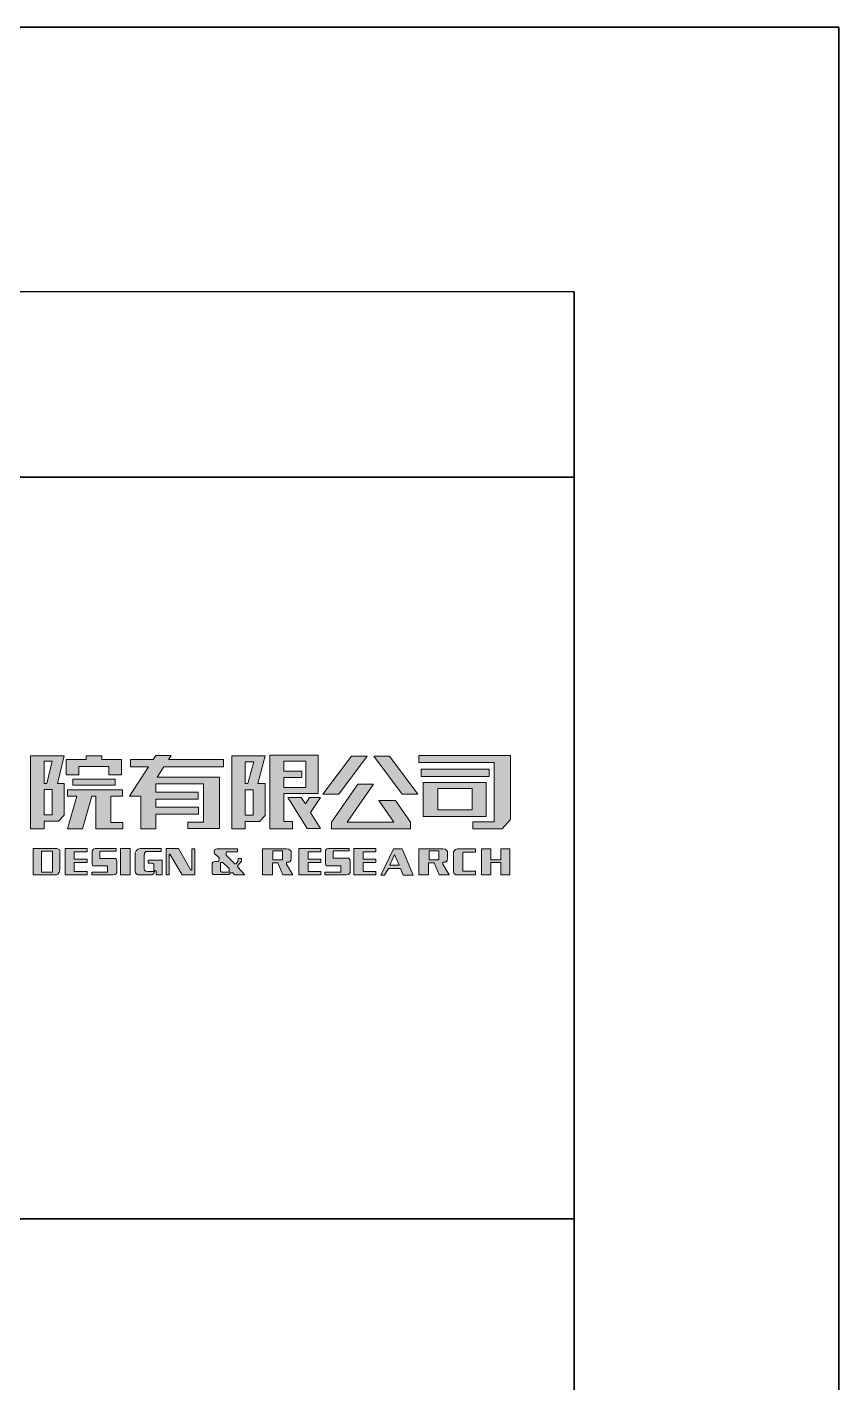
# Model space of a CAD drawing. Header units: millimetres. Extents: x 0 to 16820, y -11520 to 11880.
# Drawn here: x 16207 to 16820, y 10856 to 11880 of the extents above; entities that cross this region are included whole.
import ezdxf
from ezdxf.enums import TextEntityAlignment as Align

# ---------------------------------------------------------------- set-up
doc = ezdxf.new("R2010")
doc.units = ezdxf.units.MM
doc.header["$LTSCALE"] = 1000
doc.layers.add('图框层', color=7, linetype='Continuous')
doc.styles.add('宋体', font='', dxfattribs={"width": 0.8})
doc.styles.get('宋体').set_extended_font_data('SimSun')

# ---------------------------------------------------------------- blocks, each defined once
blk = doc.blocks.new('JYHT-FRAME_NORMAL-7c40bc6b8ebf42d483e23fe8ae0242e0')
at = {"layer": '图框层'}
h = blk.add_hatch(color=256, dxfattribs=at)
h.dxf.hatch_style = 2
h.paths.add_polyline_path([(811.661, 566.488), (811.329, 566.488), (810.971, 566.488), (810.462, 566.488), (810.462, 566.277), (810.462, 563.731), (810.971, 563.731), (810.971, 564.01), (811.281, 564.01), (811.519, 564.01), (811.73, 564.248), (811.73, 565.439), (811.476, 565.439), (811.733, 566.488)])
h.paths.add_polyline_path([(810.971, 566.277), (811.278, 566.277), (811.071, 565.435), (810.971, 565.435)])
h.paths.add_polyline_path([(811.281, 564.252), (810.971, 564.252), (810.971, 565.213), (811.281, 565.213)])
h = blk.add_hatch(color=256, dxfattribs=at)
h.dxf.hatch_style = 2
h.paths.add_polyline_path([(812.289, 566.082), (813.422, 566.082), (813.422, 565.768), (813.901, 565.768), (813.901, 566.346), (813.897, 566.346), (813.422, 566.346), (813.154, 566.346), (813.154, 566.484), (812.564, 566.484), (812.564, 566.346), (812.289, 566.346), (811.917, 566.346), (811.81, 566.346), (811.81, 565.768), (812.289, 565.768)])
h = blk.add_hatch(color=256, dxfattribs=at)
h.dxf.hatch_style = 2
h.paths.add_polyline_path([(817.75, 566.071), (817.75, 566.339), (815.676, 566.339), (815.778, 566.496), (815.192, 566.496), (815.09, 566.339), (814.238, 566.339), (814.238, 566.071), (814.917, 566.071), (814.2, 564.96), (814.629, 564.96), (814.629, 563.727), (815.195, 563.727), (815.195, 564.282), (816.808, 564.282), (816.808, 564.543), (815.195, 564.543), (815.195, 564.841), (816.8, 564.841), (816.8, 565.113), (815.195, 565.113), (815.195, 565.42), (816.991, 565.42), (816.991, 563.976), (816.402, 563.976), (816.402, 563.735), (816.991, 563.735), (817.497, 563.735), (817.597, 563.735), (817.597, 565.42), (817.597, 565.672), (816.991, 565.672), (815.246, 565.672), (815.503, 566.071)])
h = blk.add_hatch(color=256, dxfattribs=at)
h.dxf.hatch_style = 2
h.paths.add_polyline_path([(819.251, 566.488), (818.952, 566.488), (818.569, 566.488), (818.079, 566.488), (818.064, 566.488), (818.064, 563.727), (818.569, 563.727), (818.569, 564.007), (819.117, 564.007), (819.32, 564.225), (819.32, 565.435), (819.051, 565.435), (819.328, 566.488)])
h.paths.add_polyline_path([(818.872, 564.248), (818.569, 564.248), (818.569, 565.201), (818.872, 565.201)])
h.paths.add_polyline_path([(818.569, 565.435), (818.569, 566.258), (818.892, 566.258), (818.676, 565.435)])
h = blk.add_hatch(color=256, dxfattribs=at)
h.dxf.hatch_style = 2
h.paths.add_polyline_path([(820.028, 565.063), (820.856, 565.063), (821.307, 565.063), (821.323, 565.063), (821.323, 566.277), (821.323, 566.454), (821.323, 566.503), (820.028, 566.503), (819.523, 566.503), (819.504, 566.503), (819.504, 563.727), (820.028, 563.727), (820.354, 563.727), (820.354, 564.003), (820.028, 564.003)])
h.paths.add_polyline_path([(820.856, 566.277), (820.856, 565.286), (820.028, 565.286), (820.028, 565.665), (820.706, 565.665), (820.706, 565.91), (820.028, 565.91), (820.028, 566.277)])
h = blk.add_hatch(color=256, dxfattribs=at)
h.dxf.hatch_style = 2
h.paths.add_polyline_path([(823.176, 566.465), (822.583, 566.465), (821.51, 565.041), (822.104, 565.041)])
h = blk.add_hatch(color=256, dxfattribs=at)
h.dxf.hatch_style = 2
h.paths.add_polyline_path([(825.091, 565.041), (824.019, 566.465), (823.425, 566.465), (824.497, 565.041)])
h = blk.add_hatch(color=256, dxfattribs=at)
h.dxf.hatch_style = 2
h.paths.add_polyline_path([(828.584, 566.492), (827.971, 566.492), (825.133, 566.492), (825.133, 566.235), (827.971, 566.235), (827.971, 563.995), (827.17, 563.995), (827.17, 563.723), (827.971, 563.723), (828.285, 563.723), (828.591, 564.079), (828.591, 566.492)])
h = blk.add_hatch(color=256, dxfattribs=at)
h.dxf.hatch_style = 2
h.paths.add_polyline_path([(827.787, 565.975), (825.214, 565.975), (825.214, 565.707), (827.787, 565.707)])
h = blk.add_hatch(color=256, dxfattribs=at)
h.dxf.hatch_style = 2
h.paths.add_polyline_path([(813.499, 563.972), (813.499, 564.964), (813.935, 564.964), (813.935, 565.194), (811.852, 565.194), (811.852, 564.964), (812.216, 564.964), (811.864, 563.731), (812.422, 563.731), (812.775, 564.964), (812.928, 564.964), (812.928, 563.731), (812.947, 563.731), (813.499, 563.731), (813.951, 563.731), (813.951, 563.972)])
h = blk.add_hatch(color=256, dxfattribs=at)
h.dxf.hatch_style = 2
h.paths.add_polyline_path([(812.055, 565.374), (813.664, 565.374), (813.664, 565.607), (812.055, 565.607)])
h = blk.add_hatch(color=256, dxfattribs=at)
h.dxf.hatch_style = 2
h.paths.add_polyline_path([(823.616, 564.792), (824.182, 563.976), (822.419, 563.976), (823.418, 565.416), (822.824, 565.416), (821.832, 563.976), (821.832, 563.727), (824.815, 563.727), (824.815, 563.976), (824.246, 564.792)])
h = blk.add_hatch(color=256, dxfattribs=at)
h.dxf.hatch_style = 2
h.paths.add_polyline_path([(827.676, 565.481), (825.298, 565.481), (825.298, 564.19), (827.676, 564.19)])
h.paths.add_polyline_path([(827.14, 564.443), (825.853, 564.443), (825.853, 565.255), (827.14, 565.255)])
h = blk.add_hatch(color=256, dxfattribs=at)
h.dxf.hatch_style = 2
h.paths.add_polyline_path([(821.044, 564.341), (821.417, 564.91), (821.005, 564.91), (820.844, 564.666), (820.691, 564.914), (820.182, 564.914), (820.909, 563.735), (821.418, 563.735)])
h = blk.add_hatch(color=256, dxfattribs=at)
h.dxf.hatch_style = 2
edge = h.paths.add_edge_path()
edge.add_spline(control_points=[(811.288, 562.98), (811.288, 562.98), (810.557, 562.98), (810.557, 562.98), (810.557, 562.98), (810.557, 561.989), (810.557, 561.989), (810.557, 561.989), (811.414, 561.989), (811.414, 561.989), (811.414, 561.989), (811.569, 561.998), (811.569, 562.176), (811.569, 562.176), (811.569, 562.868), (811.569, 562.868), (811.569, 562.868), (811.611, 563.017), (811.288, 562.98)], knot_values=[0, 0, 0, 0, 1, 1, 1, 2, 2, 2, 3, 3, 3, 4, 4, 4, 5, 5, 5, 6, 6, 6, 6], degree=3, periodic=0)
h.paths.add_polyline_path([(811.288, 562.096), (810.88, 562.096), (810.88, 562.88), (811.288, 562.88)])
h = blk.add_hatch(color=256, dxfattribs=at)
h.dxf.hatch_style = 2
h.paths.add_polyline_path([(812.604, 562.858), (812.604, 562.986), (812.116, 562.986), (811.956, 562.986), (811.765, 562.986), (811.765, 561.991), (811.956, 561.991), (812.116, 561.991), (812.604, 561.991), (812.604, 562.117), (812.116, 562.117), (812.116, 562.452), (812.604, 562.452), (812.604, 562.578), (812.116, 562.578), (812.116, 562.858)])
h = blk.add_hatch(color=256, dxfattribs=at)
h.dxf.hatch_style = 2
edge = h.paths.add_edge_path()
edge.add_spline(control_points=[(812.899, 562.98), (812.899, 562.98), (813.692, 562.98), (813.692, 562.98), (813.692, 562.98), (813.692, 562.885), (813.692, 562.885), (813.692, 562.885), (813.114, 562.885), (813.114, 562.885), (813.114, 562.885), (813.084, 562.856), (813.084, 562.856), (813.084, 562.856), (813.084, 562.607), (813.084, 562.607), (813.084, 562.607), (813.692, 562.607), (813.692, 562.607), (813.692, 562.607), (813.662, 562.607), (813.662, 562.607), (813.662, 562.607), (813.723, 562.609), (813.723, 562.483), (813.723, 562.483), (813.723, 562.092), (813.723, 562.092), (813.723, 562.092), (813.715, 561.985), (813.586, 561.985), (813.586, 561.985), (812.773, 561.985), (812.773, 561.985), (812.773, 561.985), (812.773, 562.085), (812.773, 562.085), (812.773, 562.085), (813.372, 562.085), (813.372, 562.085), (813.372, 562.085), (813.372, 562.328), (813.372, 562.328), (813.372, 562.328), (812.824, 562.328), (812.824, 562.328), (812.824, 562.328), (812.789, 562.336), (812.789, 562.417), (812.789, 562.417), (812.789, 562.874), (812.789, 562.874), (812.789, 562.874), (812.792, 562.98), (812.899, 562.98)], knot_values=[0, 0, 0, 0, 1, 1, 1, 2, 2, 2, 3, 3, 3, 4, 4, 4, 5, 5, 5, 6, 6, 6, 7, 7, 7, 8, 8, 8, 9, 9, 9, 10, 10, 10, 11, 11, 11, 12, 12, 12, 13, 13, 13, 14, 14, 14, 15, 15, 15, 16, 16, 16, 17, 17, 17, 18, 18, 18, 18], degree=3, periodic=0)
h = blk.add_hatch(color=256, dxfattribs=at)
h.dxf.hatch_style = 2
h.paths.add_polyline_path([(814.222, 561.985), (813.861, 561.985), (813.861, 562.98), (814.222, 562.98)])
h = blk.add_hatch(color=256, dxfattribs=at)
h.dxf.hatch_style = 2
edge = h.paths.add_edge_path()
edge.add_spline(control_points=[(814.414, 562.824), (814.414, 562.824), (814.457, 562.98), (814.621, 562.98), (814.621, 562.98), (815.399, 562.98), (815.399, 562.98), (815.399, 562.98), (815.399, 562.866), (815.399, 562.866), (815.399, 562.866), (814.823, 562.866), (814.823, 562.866), (814.823, 562.866), (814.755, 562.882), (814.755, 562.702), (814.755, 562.702), (814.755, 562.21), (814.755, 562.21), (814.755, 562.21), (814.728, 562.115), (814.906, 562.115), (814.906, 562.115), (815.09, 562.115), (815.09, 562.115), (815.09, 562.115), (815.12, 562.104), (815.12, 562.226), (815.12, 562.226), (815.12, 562.363), (815.12, 562.363), (815.12, 562.363), (815.163, 562.428), (815.017, 562.428), (815.017, 562.428), (814.906, 562.428), (814.906, 562.428), (814.906, 562.428), (814.906, 562.547), (814.906, 562.547), (814.906, 562.547), (815.433, 562.547), (815.433, 562.547), (815.433, 562.547), (815.433, 561.991), (815.433, 561.991), (815.433, 561.991), (815.208, 561.991), (815.208, 561.991), (815.208, 561.991), (815.208, 562.145), (815.208, 562.145), (815.208, 562.145), (815.146, 562.145), (815.146, 562.145), (815.146, 562.145), (815.124, 561.985), (815.059, 561.985), (815.059, 561.985), (814.533, 561.985), (814.533, 561.985), (814.533, 561.985), (814.414, 562.016), (814.414, 562.131), (814.414, 562.131), (814.414, 562.824), (814.414, 562.824)], knot_values=[0, 0, 0, 0, 1, 1, 1, 2, 2, 2, 3, 3, 3, 4, 4, 4, 5, 5, 5, 6, 6, 6, 7, 7, 7, 8, 8, 8, 9, 9, 9, 10, 10, 10, 11, 11, 11, 12, 12, 12, 13, 13, 13, 14, 14, 14, 15, 15, 15, 16, 16, 16, 17, 17, 17, 18, 18, 18, 19, 19, 19, 20, 20, 20, 21, 21, 21, 22, 22, 22, 22], degree=3, periodic=0)
h = blk.add_hatch(color=256, dxfattribs=at)
h.dxf.hatch_style = 2
h.paths.add_polyline_path([(816.553, 562.968), (816.553, 562.17), (816.52, 562.17), (816.053, 562.98), (815.583, 562.98), (815.589, 562.968), (815.583, 562.968), (815.583, 561.985), (815.697, 561.985), (815.697, 562.769), (815.722, 562.769), (816.186, 561.985), (816.553, 561.985), (816.579, 561.985), (816.668, 561.985), (816.668, 562.968)])
h = blk.add_hatch(color=256, dxfattribs=at)
h.dxf.hatch_style = 2
edge = h.paths.add_edge_path()
edge.add_spline(control_points=[(818.287, 562.276), (818.287, 562.276), (818.287, 562.34), (818.287, 562.34), (818.287, 562.34), (818.43, 562.503), (818.43, 562.503), (818.43, 562.503), (818.43, 562.605), (818.43, 562.605), (818.43, 562.605), (818.305, 562.605), (818.305, 562.605), (818.305, 562.605), (818.305, 562.517), (818.305, 562.517), (818.305, 562.517), (818.231, 562.411), (818.231, 562.411), (818.231, 562.411), (818.181, 562.411), (818.181, 562.411), (818.181, 562.411), (817.848, 562.729), (817.848, 562.729), (817.848, 562.729), (817.848, 562.819), (817.848, 562.819), (817.854, 562.85), (817.88, 562.859), (817.88, 562.859), (817.88, 562.859), (818.283, 562.859), (818.283, 562.859), (818.283, 562.859), (818.283, 562.971), (818.283, 562.971), (818.283, 562.971), (817.497, 562.971), (817.497, 562.971), (817.343, 562.971), (817.411, 562.791), (817.411, 562.791), (817.411, 562.791), (817.585, 562.634), (817.585, 562.634), (817.585, 562.634), (817.585, 562.583), (817.585, 562.583), (817.585, 562.487), (817.531, 562.487), (817.531, 562.487), (817.531, 562.487), (817.426, 562.487), (817.426, 562.487), (817.294, 562.487), (817.319, 562.382), (817.319, 562.382), (817.319, 562.382), (817.318, 562.109), (817.318, 562.109), (817.318, 561.999), (817.367, 562.004), (817.367, 562.004), (817.367, 562.004), (817.968, 562.004), (817.968, 562.004), (817.968, 562.004), (818.01, 562.06), (818.01, 562.06), (818.01, 562.06), (818.108, 562.06), (818.108, 562.06), (818.108, 562.06), (818.17, 561.985), (818.17, 561.985), (818.17, 561.985), (818.561, 561.985), (818.561, 561.985), (818.561, 561.985), (818.287, 562.276), (818.287, 562.276)], knot_values=[0, 0, 0, 0, 1, 1, 1, 2, 2, 2, 3, 3, 3, 4, 4, 4, 5, 5, 5, 6, 6, 6, 7, 7, 7, 8, 8, 8, 9, 9, 9, 10, 10, 10, 11, 11, 11, 12, 12, 12, 13, 13, 13, 14, 14, 14, 15, 15, 15, 16, 16, 16, 17, 17, 17, 18, 18, 18, 19, 19, 19, 20, 20, 20, 21, 21, 21, 22, 22, 22, 23, 23, 23, 24, 24, 24, 25, 25, 25, 26, 26, 26, 27, 27, 27, 27], degree=3, periodic=0)
edge = h.paths.add_edge_path()
edge.add_spline(control_points=[(817.961, 562.087), (817.961, 562.087), (817.747, 562.087), (817.747, 562.087), (817.634, 562.087), (817.638, 562.138), (817.638, 562.138), (817.638, 562.138), (817.638, 562.426), (817.638, 562.426), (817.638, 562.426), (817.638, 562.457), (817.638, 562.457), (817.638, 562.457), (817.729, 562.457), (817.729, 562.457), (817.729, 562.457), (817.961, 562.224), (817.961, 562.224), (817.961, 562.224), (817.961, 562.087), (817.961, 562.087)], knot_values=[0, 0, 0, 0, 1, 1, 1, 2, 2, 2, 3, 3, 3, 4, 4, 4, 5, 5, 5, 6, 6, 6, 7, 7, 7, 7], degree=3, periodic=0)
h = blk.add_hatch(color=256, dxfattribs=at)
h.dxf.hatch_style = 2
edge = h.paths.add_edge_path()
edge.add_spline(control_points=[(820.129, 562.394), (820.129, 562.394), (820.129, 562.473), (820.129, 562.473), (820.129, 562.473), (820.221, 562.473), (820.221, 562.473), (820.221, 562.473), (820.312, 562.491), (820.312, 562.589), (820.312, 562.589), (820.312, 562.857), (820.312, 562.857), (820.312, 562.857), (820.277, 562.971), (820.135, 562.971), (820.135, 562.971), (819.225, 562.971), (819.225, 562.971), (819.225, 562.971), (819.225, 561.986), (819.225, 561.986), (819.225, 561.986), (819.597, 561.986), (819.597, 561.986), (819.597, 561.986), (819.597, 562.44), (819.597, 562.44), (819.597, 562.44), (819.809, 562.44), (819.809, 562.44), (819.809, 562.44), (819.997, 561.985), (819.997, 561.985), (819.997, 561.985), (820.368, 561.985), (820.368, 561.985), (820.368, 561.985), (820.129, 562.394), (820.129, 562.394)], knot_values=[0, 0, 0, 0, 1, 1, 1, 2, 2, 2, 3, 3, 3, 4, 4, 4, 5, 5, 5, 6, 6, 6, 7, 7, 7, 8, 8, 8, 9, 9, 9, 10, 10, 10, 11, 11, 11, 12, 12, 12, 13, 13, 13, 13], degree=3, periodic=0)
h.paths.add_polyline_path([(819.984, 562.553), (819.61, 562.553), (819.61, 562.894), (819.984, 562.894)])
h = blk.add_hatch(color=256, dxfattribs=at)
h.dxf.hatch_style = 2
h.paths.add_polyline_path([(821.433, 562.858), (821.433, 562.986), (820.945, 562.986), (820.785, 562.986), (820.594, 562.986), (820.594, 561.991), (820.785, 561.991), (820.945, 561.991), (821.433, 561.991), (821.433, 562.117), (820.945, 562.117), (820.945, 562.452), (821.433, 562.452), (821.433, 562.578), (820.945, 562.578), (820.945, 562.858)])
h = blk.add_hatch(color=256, dxfattribs=at)
h.dxf.hatch_style = 2
edge = h.paths.add_edge_path()
edge.add_spline(control_points=[(821.712, 562.986), (821.712, 562.986), (822.504, 562.986), (822.504, 562.986), (822.504, 562.986), (822.504, 562.891), (822.504, 562.891), (822.504, 562.891), (821.925, 562.891), (821.925, 562.891), (821.925, 562.891), (821.896, 562.863), (821.896, 562.863), (821.896, 562.863), (821.896, 562.613), (821.896, 562.613), (821.896, 562.613), (822.504, 562.613), (822.504, 562.613), (822.504, 562.613), (822.474, 562.613), (822.474, 562.613), (822.474, 562.613), (822.535, 562.614), (822.535, 562.487), (822.535, 562.487), (822.535, 562.098), (822.535, 562.098), (822.535, 562.098), (822.527, 561.991), (822.397, 561.991), (822.397, 561.991), (821.585, 561.991), (821.585, 561.991), (821.585, 561.991), (821.585, 562.091), (821.585, 562.091), (821.585, 562.091), (822.184, 562.091), (822.184, 562.091), (822.184, 562.091), (822.184, 562.335), (822.184, 562.335), (822.184, 562.335), (821.636, 562.335), (821.636, 562.335), (821.636, 562.335), (821.601, 562.342), (821.601, 562.423), (821.601, 562.423), (821.601, 562.88), (821.601, 562.88), (821.601, 562.88), (821.604, 562.986), (821.712, 562.986)], knot_values=[0, 0, 0, 0, 1, 1, 1, 2, 2, 2, 3, 3, 3, 4, 4, 4, 5, 5, 5, 6, 6, 6, 7, 7, 7, 8, 8, 8, 9, 9, 9, 10, 10, 10, 11, 11, 11, 12, 12, 12, 13, 13, 13, 14, 14, 14, 15, 15, 15, 16, 16, 16, 17, 17, 17, 18, 18, 18, 18], degree=3, periodic=0)
h = blk.add_hatch(color=256, dxfattribs=at)
h.dxf.hatch_style = 2
h.paths.add_polyline_path([(823.512, 562.858), (823.512, 562.986), (823.025, 562.986), (822.865, 562.986), (822.675, 562.986), (822.675, 561.991), (822.865, 561.991), (823.025, 561.991), (823.512, 561.991), (823.512, 562.117), (823.025, 562.117), (823.025, 562.452), (823.512, 562.452), (823.512, 562.578), (823.025, 562.578), (823.025, 562.858)])
h = blk.add_hatch(color=256, dxfattribs=at)
h.dxf.hatch_style = 2
h.paths.add_polyline_path([(824.507, 562.975), (824.173, 562.975), (823.698, 561.98), (823.839, 561.98), (823.981, 562.231), (824.444, 562.231), (824.544, 561.98), (824.922, 561.98)])
h.paths.add_polyline_path([(824.035, 562.36), (824.212, 562.763), (824.388, 562.36)])
h = blk.add_hatch(color=256, dxfattribs=at)
h.dxf.hatch_style = 2
edge = h.paths.add_edge_path()
edge.add_spline(control_points=[(826.034, 562.394), (826.034, 562.394), (826.034, 562.473), (826.034, 562.473), (826.034, 562.473), (826.126, 562.473), (826.126, 562.473), (826.126, 562.473), (826.218, 562.491), (826.218, 562.589), (826.218, 562.589), (826.218, 562.857), (826.218, 562.857), (826.218, 562.857), (826.182, 562.971), (826.04, 562.971), (826.04, 562.971), (825.131, 562.971), (825.131, 562.971), (825.131, 562.971), (825.131, 561.986), (825.131, 561.986), (825.131, 561.986), (825.502, 561.986), (825.502, 561.986), (825.502, 561.986), (825.502, 562.44), (825.502, 562.44), (825.502, 562.44), (825.714, 562.44), (825.714, 562.44), (825.714, 562.44), (825.903, 561.985), (825.903, 561.985), (825.903, 561.985), (826.275, 561.985), (826.275, 561.985), (826.275, 561.985), (826.034, 562.394), (826.034, 562.394)], knot_values=[0, 0, 0, 0, 1, 1, 1, 2, 2, 2, 3, 3, 3, 4, 4, 4, 5, 5, 5, 6, 6, 6, 7, 7, 7, 8, 8, 8, 9, 9, 9, 10, 10, 10, 11, 11, 11, 12, 12, 12, 13, 13, 13, 13], degree=3, periodic=0)
h.paths.add_polyline_path([(825.89, 562.553), (825.516, 562.553), (825.516, 562.894), (825.89, 562.894)])
h = blk.add_hatch(color=256, dxfattribs=at)
h.dxf.hatch_style = 2
edge = h.paths.add_edge_path()
edge.add_spline(control_points=[(826.437, 562.832), (826.437, 562.832), (826.463, 562.969), (826.588, 562.969), (826.588, 562.969), (827.272, 562.969), (827.272, 562.969), (827.272, 562.969), (827.272, 562.85), (827.272, 562.85), (827.272, 562.85), (826.813, 562.85), (826.813, 562.85), (826.813, 562.85), (826.791, 562.818), (826.791, 562.818), (826.791, 562.818), (826.791, 562.123), (826.791, 562.123), (826.791, 562.123), (827.272, 562.123), (827.272, 562.123), (827.272, 562.123), (827.272, 561.986), (827.272, 561.986), (827.272, 561.986), (826.549, 561.986), (826.549, 561.986), (826.549, 561.986), (826.437, 562.02), (826.437, 562.109), (826.437, 562.109), (826.437, 562.832), (826.437, 562.832)], knot_values=[0, 0, 0, 0, 1, 1, 1, 2, 2, 2, 3, 3, 3, 4, 4, 4, 5, 5, 5, 6, 6, 6, 7, 7, 7, 8, 8, 8, 9, 9, 9, 10, 10, 10, 11, 11, 11, 11], degree=3, periodic=0)
h = blk.add_hatch(color=256, dxfattribs=at)
h.dxf.hatch_style = 2
h.paths.add_polyline_path([(828.228, 562.969), (828.228, 562.552), (827.846, 562.552), (827.846, 562.969), (827.5, 562.969), (827.5, 561.986), (827.846, 561.986), (827.846, 562.461), (828.228, 562.461), (828.228, 561.986), (828.573, 561.986), (828.573, 562.969)])
at = {"layer": '图框层', "color": 4, "lineweight": 35}
for p, q in [((841, 594), (0, 594)), ((841, 0), (841, 594))]:
    blk.add_line(p, q, dxfattribs=at)
at = {"layer": '图框层', "color": 0, "linetype": 'Continuous'}
for p, q in [((831, 584), (25, 584)), ((831, 10), (831, 584))]:
    blk.add_line(p, q, dxfattribs=at)
at = {"layer": '图框层', "color": 7, "lineweight": 0}
blk.add_line((761, 584), (831, 584), dxfattribs=at)
blk.add_line((761, 584), (831, 584), dxfattribs=at)
blk.add_line((761, 584), (831, 584), dxfattribs=at)
at = {"layer": '图框层', "lineweight": 0}
for p, q in [((761, 584), (831, 584)), ((810.971, 566.488), (810.462, 566.488)), ((810.462, 566.488), (810.462, 566.277)), ((810.462, 566.277), (810.462, 563.731)), ((811.329, 566.488), (810.971, 566.488)), ((810.971, 566.277), (811.278, 566.277)), ((810.971, 565.435), (810.971, 566.277)), ((811.278, 566.277), (811.071, 565.435)), ((811.661, 566.488), (811.329, 566.488)), ((811.476, 565.439), (811.733, 566.488)), ((811.733, 566.488), (811.661, 566.488)), ((811.917, 566.346), (811.81, 566.346)), ((811.81, 566.346), (811.81, 565.768)), ((812.289, 566.346), (811.917, 566.346)), ((812.564, 566.346), (812.289, 566.346)), ((813.154, 566.484), (812.564, 566.484)), ((812.564, 566.484), (812.564, 566.346)), ((813.154, 566.346), (813.154, 566.484)), ((813.422, 566.346), (813.154, 566.346)), ((813.897, 566.346), (813.422, 566.346)), ((813.901, 566.346), (813.897, 566.346)), ((813.901, 565.768), (813.901, 566.346)), ((815.09, 566.339), (814.238, 566.339)), ((814.238, 566.339), (814.238, 566.071)), ((815.192, 566.496), (815.09, 566.339)), ((815.778, 566.496), (815.192, 566.496)), ((815.676, 566.339), (815.778, 566.496)), ((817.75, 566.339), (815.676, 566.339)), ((817.75, 566.071), (817.75, 566.339)), ((818.079, 566.488), (818.064, 566.488)), ((818.064, 566.488), (818.064, 563.727)), ((818.569, 566.488), (818.079, 566.488)), ((818.952, 566.488), (818.569, 566.488)), ((818.569, 565.435), (818.569, 566.258)), ((818.569, 566.258), (818.892, 566.258)), ((818.892, 566.258), (818.676, 565.435)), ((819.251, 566.488), (818.952, 566.488)), ((819.051, 565.435), (819.328, 566.488)), ((819.328, 566.488), (819.251, 566.488)), ((819.523, 566.503), (819.504, 566.503)), ((819.504, 566.503), (819.504, 563.727)), ((820.028, 566.503), (819.523, 566.503)), ((821.323, 566.503), (820.028, 566.503)), ((820.028, 565.91), (820.028, 566.277)), ((820.028, 566.277), (820.856, 566.277)), ((820.856, 566.277), (820.856, 565.286)), ((821.323, 566.454), (821.323, 566.503)), ((821.323, 566.277), (821.323, 566.454)), ((821.323, 565.063), (821.323, 566.277)), ((822.583, 566.465), (821.51, 565.041)), ((822.104, 565.041), (823.176, 566.465)), ((823.176, 566.465), (822.583, 566.465)), ((824.019, 566.465), (823.425, 566.465)), ((823.425, 566.465), (824.497, 565.041)), ((825.091, 565.041), (824.019, 566.465)), ((827.971, 566.492), (825.133, 566.492)), ((825.133, 566.492), (825.133, 566.235)), ((825.133, 566.235), (827.971, 566.235)), ((828.584, 566.492), (827.971, 566.492)), ((827.971, 566.235), (827.971, 563.995)), ((828.591, 566.492), (828.584, 566.492)), ((828.591, 564.079), (828.591, 566.492)), ((811.81, 565.768), (812.289, 565.768)), ((812.289, 566.082), (813.422, 566.082)), ((812.289, 565.768), (812.289, 566.082)), ((813.422, 566.082), (813.422, 565.768)), ((813.422, 565.768), (813.901, 565.768)), ((814.917, 566.071), (814.2, 564.96)), ((814.238, 566.071), (814.917, 566.071)), ((815.246, 565.672), (815.503, 566.071)), ((815.503, 566.071), (817.75, 566.071)), ((820.706, 565.91), (820.028, 565.91)), ((820.706, 565.665), (820.706, 565.91)), ((827.787, 565.975), (825.214, 565.975)), ((825.214, 565.975), (825.214, 565.707)), ((825.214, 565.707), (827.787, 565.707)), ((827.787, 565.707), (827.787, 565.975)), ((811.071, 565.435), (810.971, 565.435)), ((810.971, 564.252), (810.971, 565.213)), ((810.971, 565.213), (811.281, 565.213)), ((811.281, 565.213), (811.281, 564.252)), ((811.73, 565.439), (811.476, 565.439)), ((811.73, 564.248), (811.73, 565.439)), ((813.935, 565.194), (811.852, 565.194)), ((811.852, 565.194), (811.852, 564.964)), ((813.664, 565.607), (812.055, 565.607)), ((812.055, 565.607), (812.055, 565.374)), ((812.055, 565.374), (813.664, 565.374)), ((813.664, 565.374), (813.664, 565.607)), ((813.935, 564.964), (813.935, 565.194)), ((815.195, 565.113), (815.195, 565.42)), ((815.195, 565.42), (816.991, 565.42)), ((816.991, 565.672), (815.246, 565.672)), ((817.597, 565.672), (816.991, 565.672)), ((816.991, 565.42), (816.991, 563.976)), ((817.597, 565.42), (817.597, 565.672)), ((817.597, 563.735), (817.597, 565.42)), ((818.676, 565.435), (818.569, 565.435)), ((818.569, 564.248), (818.569, 565.201)), ((818.569, 565.201), (818.872, 565.201)), ((818.872, 565.201), (818.872, 564.248)), ((819.32, 565.435), (819.051, 565.435)), ((819.32, 564.225), (819.32, 565.435)), ((820.028, 565.286), (820.028, 565.665)), ((820.028, 565.665), (820.706, 565.665)), ((820.856, 565.286), (820.028, 565.286)), ((822.824, 565.416), (821.832, 563.976)), ((822.419, 563.976), (823.418, 565.416)), ((823.418, 565.416), (822.824, 565.416)), ((827.676, 565.481), (825.298, 565.481)), ((825.298, 565.481), (825.298, 564.19)), ((825.853, 564.443), (825.853, 565.255)), ((825.853, 565.255), (827.14, 565.255)), ((827.14, 565.255), (827.14, 564.443)), ((827.676, 564.19), (827.676, 565.481)), ((811.852, 564.964), (812.216, 564.964)), ((812.216, 564.964), (811.864, 563.731)), ((812.422, 563.731), (812.775, 564.964)), ((812.775, 564.964), (812.928, 564.964)), ((812.928, 564.964), (812.928, 563.731)), ((813.499, 563.972), (813.499, 564.964)), ((813.499, 564.964), (813.935, 564.964)), ((814.2, 564.96), (814.629, 564.96)), ((814.629, 564.96), (814.629, 563.727)), ((816.8, 565.113), (815.195, 565.113)), ((815.195, 564.543), (815.195, 564.841)), ((815.195, 564.841), (816.8, 564.841)), ((816.8, 564.841), (816.8, 565.113)), ((820.028, 565.063), (820.856, 565.063)), ((820.028, 564.003), (820.028, 565.063)), ((820.691, 564.914), (820.182, 564.914)), ((820.182, 564.914), (820.909, 563.735)), ((820.844, 564.666), (820.691, 564.914)), ((821.005, 564.91), (820.844, 564.666)), ((820.856, 565.063), (821.307, 565.063)), ((821.417, 564.91), (821.005, 564.91)), ((821.044, 564.341), (821.417, 564.91)), ((821.307, 565.063), (821.323, 565.063)), ((821.51, 565.041), (822.104, 565.041)), ((823.616, 564.792), (824.182, 563.976)), ((824.246, 564.792), (823.616, 564.792)), ((824.815, 563.976), (824.246, 564.792)), ((824.497, 565.041), (825.091, 565.041)), ((811.281, 564.252), (810.971, 564.252)), ((811.519, 564.01), (811.73, 564.248)), ((816.808, 564.543), (815.195, 564.543)), ((815.195, 563.727), (815.195, 564.282)), ((815.195, 564.282), (816.808, 564.282)), ((816.808, 564.282), (816.808, 564.543)), ((818.872, 564.248), (818.569, 564.248)), ((819.117, 564.007), (819.32, 564.225)), ((821.418, 563.735), (821.044, 564.341)), ((825.298, 564.19), (827.676, 564.19)), ((827.14, 564.443), (825.853, 564.443)), ((810.462, 563.731), (810.971, 563.731)), ((810.971, 563.731), (810.971, 564.01)), ((810.971, 564.01), (811.281, 564.01)), ((811.281, 564.01), (811.519, 564.01)), ((811.864, 563.731), (812.422, 563.731)), ((812.928, 563.731), (812.947, 563.731)), ((812.947, 563.731), (813.499, 563.731)), ((813.951, 563.972), (813.499, 563.972)), ((813.499, 563.731), (813.951, 563.731)), ((813.951, 563.731), (813.951, 563.972)), ((814.629, 563.727), (815.195, 563.727)), ((816.991, 563.976), (816.402, 563.976)), ((816.402, 563.976), (816.402, 563.735)), ((816.402, 563.735), (816.991, 563.735)), ((816.991, 563.735), (817.497, 563.735)), ((817.497, 563.735), (817.597, 563.735)), ((818.064, 563.727), (818.569, 563.727)), ((818.569, 563.727), (818.569, 564.007)), ((818.569, 564.007), (819.117, 564.007)), ((819.504, 563.727), (820.028, 563.727)), ((820.354, 564.003), (820.028, 564.003)), ((820.028, 563.727), (820.028, 563.727)), ((820.028, 563.727), (820.354, 563.727)), ((820.354, 563.727), (820.354, 564.003)), ((820.909, 563.735), (821.418, 563.735)), ((821.832, 563.976), (821.832, 563.727)), ((821.832, 563.727), (824.815, 563.727)), ((824.182, 563.976), (822.419, 563.976)), ((824.815, 563.727), (824.815, 563.976)), ((827.971, 563.995), (827.17, 563.995)), ((827.17, 563.995), (827.17, 563.723)), ((827.17, 563.723), (827.971, 563.723)), ((827.971, 563.723), (828.285, 563.723)), ((828.285, 563.723), (828.591, 564.079)), ((810.88, 562.096), (810.88, 562.88)), ((810.88, 562.88), (811.288, 562.88)), ((811.288, 562.88), (811.288, 562.096)), ((811.956, 562.986), (811.765, 562.986)), ((811.765, 562.986), (811.765, 561.991)), ((812.116, 562.986), (811.956, 562.986)), ((812.604, 562.986), (812.116, 562.986)), ((812.116, 562.578), (812.116, 562.858)), ((812.116, 562.858), (812.604, 562.858)), ((812.604, 562.858), (812.604, 562.986)), ((813.861, 561.985), (813.861, 562.98)), ((813.861, 562.98), (814.222, 562.98)), ((814.222, 562.98), (814.222, 561.985)), ((816.053, 562.98), (815.583, 562.98)), ((815.583, 562.98), (815.589, 562.968)), ((815.589, 562.968), (815.583, 562.968)), ((815.583, 562.968), (815.583, 561.985)), ((815.697, 561.985), (815.697, 562.769)), ((815.697, 562.769), (815.722, 562.769)), ((815.722, 562.769), (816.186, 561.985)), ((816.52, 562.17), (816.053, 562.98)), ((816.553, 562.968), (816.553, 562.17)), ((816.668, 562.968), (816.553, 562.968)), ((816.668, 561.985), (816.668, 562.968)), ((819.61, 562.553), (819.61, 562.894)), ((819.61, 562.894), (819.984, 562.894)), ((819.984, 562.894), (819.984, 562.553)), ((820.785, 562.986), (820.594, 562.986)), ((820.594, 562.986), (820.594, 561.991)), ((820.945, 562.986), (820.785, 562.986)), ((821.433, 562.986), (820.945, 562.986)), ((820.945, 562.578), (820.945, 562.858)), ((820.945, 562.858), (821.433, 562.858)), ((821.433, 562.858), (821.433, 562.986)), ((822.865, 562.986), (822.675, 562.986)), ((822.675, 562.986), (822.675, 561.991)), ((823.025, 562.986), (822.865, 562.986)), ((823.512, 562.986), (823.025, 562.986)), ((823.025, 562.578), (823.025, 562.858)), ((823.025, 562.858), (823.512, 562.858)), ((823.512, 562.858), (823.512, 562.986)), ((824.173, 562.975), (823.698, 561.98)), ((824.035, 562.36), (824.212, 562.763)), ((824.507, 562.975), (824.173, 562.975)), ((824.212, 562.763), (824.388, 562.36)), ((824.922, 561.98), (824.507, 562.975)), ((825.516, 562.553), (825.516, 562.894)), ((825.516, 562.894), (825.89, 562.894)), ((825.89, 562.894), (825.89, 562.553)), ((827.846, 562.969), (827.5, 562.969)), ((827.5, 562.969), (827.5, 561.986)), ((827.846, 562.552), (827.846, 562.969)), ((828.228, 562.969), (828.228, 562.552)), ((828.573, 562.969), (828.228, 562.969)), ((828.573, 561.986), (828.573, 562.969)), ((812.604, 562.578), (812.116, 562.578)), ((812.116, 562.117), (812.116, 562.452)), ((812.116, 562.452), (812.604, 562.452)), ((812.604, 562.452), (812.604, 562.578)), ((816.553, 562.17), (816.52, 562.17)), ((819.984, 562.553), (819.61, 562.553)), ((821.433, 562.578), (820.945, 562.578)), ((820.945, 562.117), (820.945, 562.452)), ((820.945, 562.452), (821.433, 562.452)), ((821.433, 562.452), (821.433, 562.578)), ((823.512, 562.578), (823.025, 562.578)), ((823.025, 562.117), (823.025, 562.452)), ((823.025, 562.452), (823.512, 562.452)), ((823.512, 562.452), (823.512, 562.578)), ((823.839, 561.98), (823.981, 562.231)), ((823.981, 562.231), (824.444, 562.231)), ((824.388, 562.36), (824.035, 562.36)), ((824.444, 562.231), (824.544, 561.98)), ((825.89, 562.553), (825.516, 562.553)), ((828.228, 562.552), (827.846, 562.552)), ((827.846, 561.986), (827.846, 562.461)), ((827.846, 562.461), (828.228, 562.461)), ((828.228, 562.461), (828.228, 561.986)), ((811.288, 562.096), (810.88, 562.096)), ((811.765, 561.991), (811.956, 561.991)), ((811.956, 561.991), (812.116, 561.991)), ((812.604, 562.117), (812.116, 562.117)), ((812.116, 561.991), (812.604, 561.991)), ((812.604, 561.991), (812.604, 562.117)), ((814.222, 561.985), (813.861, 561.985)), ((815.583, 561.985), (815.697, 561.985)), ((816.186, 561.985), (816.553, 561.985)), ((816.553, 561.985), (816.579, 561.985)), ((816.579, 561.985), (816.668, 561.985)), ((820.594, 561.991), (820.785, 561.991)), ((820.785, 561.991), (820.945, 561.991)), ((821.433, 562.117), (820.945, 562.117)), ((820.945, 561.991), (821.433, 561.991)), ((821.433, 561.991), (821.433, 562.117)), ((822.675, 561.991), (822.865, 561.991)), ((822.865, 561.991), (823.025, 561.991)), ((823.512, 562.117), (823.025, 562.117)), ((823.025, 561.991), (823.512, 561.991)), ((823.512, 561.991), (823.512, 562.117)), ((823.698, 561.98), (823.839, 561.98)), ((824.544, 561.98), (824.922, 561.98)), ((827.5, 561.986), (827.846, 561.986)), ((828.228, 561.986), (828.573, 561.986))]:
    blk.add_line(p, q, dxfattribs=at)
at = {"layer": '图框层', "color": 0}
blk.add_line((831, 584), (831, 10), dxfattribs=at)
at = {"layer": '图框层', "color": 7}
for p, q in [((831, 584), (831, 549)), ((831, 577), (761, 577))]:
    blk.add_line(p, q, dxfattribs=at)
at = {"layer": '图框层', "color": 7, "lineweight": 35}
for p, q in [((831, 577), (761, 577)), ((831, 549), (761, 549))]:
    blk.add_line(p, q, dxfattribs=at)
at = {"layer": '图框层', "lineweight": 0}
for points in [[(811.288, 562.98), (811.288, 562.98), (810.557, 562.98), (810.557, 562.98)], [(810.557, 562.98), (810.557, 562.98), (810.557, 561.989), (810.557, 561.989)], [(811.569, 562.868), (811.569, 562.868), (811.611, 563.017), (811.288, 562.98)], [(811.569, 562.176), (811.569, 562.176), (811.569, 562.868), (811.569, 562.868)], [(812.789, 562.874), (812.789, 562.874), (812.792, 562.98), (812.899, 562.98)], [(812.789, 562.417), (812.789, 562.417), (812.789, 562.874), (812.789, 562.874)], [(812.899, 562.98), (812.899, 562.98), (813.692, 562.98), (813.692, 562.98)], [(813.114, 562.885), (813.114, 562.885), (813.084, 562.856), (813.084, 562.856)], [(813.084, 562.856), (813.084, 562.856), (813.084, 562.607), (813.084, 562.607)], [(813.692, 562.885), (813.692, 562.885), (813.114, 562.885), (813.114, 562.885)], [(813.692, 562.98), (813.692, 562.98), (813.692, 562.885), (813.692, 562.885)], [(814.414, 562.824), (814.414, 562.824), (814.457, 562.98), (814.621, 562.98)], [(814.414, 562.131), (814.414, 562.131), (814.414, 562.824), (814.414, 562.824)], [(814.621, 562.98), (814.621, 562.98), (815.399, 562.98), (815.399, 562.98)], [(814.823, 562.866), (814.823, 562.866), (814.755, 562.882), (814.755, 562.702)], [(814.755, 562.702), (814.755, 562.702), (814.755, 562.21), (814.755, 562.21)], [(815.399, 562.866), (815.399, 562.866), (814.823, 562.866), (814.823, 562.866)], [(815.399, 562.98), (815.399, 562.98), (815.399, 562.866), (815.399, 562.866)], [(817.497, 562.971), (817.343, 562.971), (817.411, 562.791), (817.411, 562.791)], [(817.411, 562.791), (817.411, 562.791), (817.585, 562.634), (817.585, 562.634)], [(818.283, 562.971), (818.283, 562.971), (817.497, 562.971), (817.497, 562.971)], [(817.585, 562.634), (817.585, 562.634), (817.585, 562.583), (817.585, 562.583)], [(817.848, 562.819), (817.854, 562.85), (817.88, 562.859), (817.88, 562.859)], [(817.848, 562.729), (817.848, 562.729), (817.848, 562.819), (817.848, 562.819)], [(818.181, 562.411), (818.181, 562.411), (817.848, 562.729), (817.848, 562.729)], [(817.88, 562.859), (817.88, 562.859), (818.283, 562.859), (818.283, 562.859)], [(818.283, 562.859), (818.283, 562.859), (818.283, 562.971), (818.283, 562.971)], [(820.135, 562.971), (820.135, 562.971), (819.225, 562.971), (819.225, 562.971)], [(819.225, 562.971), (819.225, 562.971), (819.225, 561.986), (819.225, 561.986)], [(820.312, 562.857), (820.312, 562.857), (820.277, 562.971), (820.135, 562.971)], [(820.312, 562.589), (820.312, 562.589), (820.312, 562.857), (820.312, 562.857)], [(821.601, 562.88), (821.601, 562.88), (821.604, 562.986), (821.712, 562.986)], [(821.601, 562.423), (821.601, 562.423), (821.601, 562.88), (821.601, 562.88)], [(821.712, 562.986), (821.712, 562.986), (822.504, 562.986), (822.504, 562.986)], [(821.925, 562.891), (821.925, 562.891), (821.896, 562.863), (821.896, 562.863)], [(821.896, 562.863), (821.896, 562.863), (821.896, 562.613), (821.896, 562.613)], [(822.504, 562.891), (822.504, 562.891), (821.925, 562.891), (821.925, 562.891)], [(822.504, 562.986), (822.504, 562.986), (822.504, 562.891), (822.504, 562.891)], [(826.04, 562.971), (826.04, 562.971), (825.131, 562.971), (825.131, 562.971)], [(825.131, 562.971), (825.131, 562.971), (825.131, 561.986), (825.131, 561.986)], [(826.218, 562.857), (826.218, 562.857), (826.182, 562.971), (826.04, 562.971)], [(826.218, 562.589), (826.218, 562.589), (826.218, 562.857), (826.218, 562.857)], [(826.437, 562.832), (826.437, 562.832), (826.463, 562.969), (826.588, 562.969)], [(826.437, 562.109), (826.437, 562.109), (826.437, 562.832), (826.437, 562.832)], [(826.588, 562.969), (826.588, 562.969), (827.272, 562.969), (827.272, 562.969)], [(826.813, 562.85), (826.813, 562.85), (826.791, 562.818), (826.791, 562.818)], [(826.791, 562.818), (826.791, 562.818), (826.791, 562.123), (826.791, 562.123)], [(827.272, 562.85), (827.272, 562.85), (826.813, 562.85), (826.813, 562.85)], [(827.272, 562.969), (827.272, 562.969), (827.272, 562.85), (827.272, 562.85)], [(811.414, 561.989), (811.414, 561.989), (811.569, 561.998), (811.569, 562.176)], [(812.824, 562.328), (812.824, 562.328), (812.789, 562.336), (812.789, 562.417)], [(813.372, 562.328), (813.372, 562.328), (812.824, 562.328), (812.824, 562.328)], [(813.084, 562.607), (813.084, 562.607), (813.692, 562.607), (813.692, 562.607)], [(813.372, 562.085), (813.372, 562.085), (813.372, 562.328), (813.372, 562.328)], [(813.662, 562.607), (813.662, 562.607), (813.723, 562.609), (813.723, 562.483)], [(813.692, 562.607), (813.692, 562.607), (813.662, 562.607), (813.662, 562.607)], [(813.723, 562.483), (813.723, 562.483), (813.723, 562.092), (813.723, 562.092)], [(814.533, 561.985), (814.533, 561.985), (814.414, 562.016), (814.414, 562.131)], [(814.755, 562.21), (814.755, 562.21), (814.728, 562.115), (814.906, 562.115)], [(814.906, 562.428), (814.906, 562.428), (814.906, 562.547), (814.906, 562.547)], [(814.906, 562.547), (814.906, 562.547), (815.433, 562.547), (815.433, 562.547)], [(815.017, 562.428), (815.017, 562.428), (814.906, 562.428), (814.906, 562.428)], [(815.12, 562.363), (815.12, 562.363), (815.163, 562.428), (815.017, 562.428)], [(815.146, 562.145), (815.146, 562.145), (815.124, 561.985), (815.059, 561.985)], [(815.09, 562.115), (815.09, 562.115), (815.12, 562.104), (815.12, 562.226)], [(815.12, 562.226), (815.12, 562.226), (815.12, 562.363), (815.12, 562.363)], [(815.208, 562.145), (815.208, 562.145), (815.146, 562.145), (815.146, 562.145)], [(815.208, 561.991), (815.208, 561.991), (815.208, 562.145), (815.208, 562.145)], [(815.433, 562.547), (815.433, 562.547), (815.433, 561.991), (815.433, 561.991)], [(817.426, 562.487), (817.294, 562.487), (817.319, 562.382), (817.319, 562.382)], [(817.319, 562.382), (817.319, 562.382), (817.318, 562.109), (817.318, 562.109)], [(817.531, 562.487), (817.531, 562.487), (817.426, 562.487), (817.426, 562.487)], [(817.585, 562.583), (817.585, 562.487), (817.531, 562.487), (817.531, 562.487)], [(817.747, 562.087), (817.634, 562.087), (817.638, 562.138), (817.638, 562.138)], [(817.638, 562.426), (817.638, 562.426), (817.638, 562.457), (817.638, 562.457)], [(817.638, 562.457), (817.638, 562.457), (817.729, 562.457), (817.729, 562.457)], [(817.638, 562.138), (817.638, 562.138), (817.638, 562.426), (817.638, 562.426)], [(817.729, 562.457), (817.729, 562.457), (817.961, 562.224), (817.961, 562.224)], [(817.961, 562.224), (817.961, 562.224), (817.961, 562.087), (817.961, 562.087)], [(818.231, 562.411), (818.231, 562.411), (818.181, 562.411), (818.181, 562.411)], [(818.305, 562.517), (818.305, 562.517), (818.231, 562.411), (818.231, 562.411)], [(818.287, 562.34), (818.287, 562.34), (818.43, 562.503), (818.43, 562.503)], [(818.287, 562.276), (818.287, 562.276), (818.287, 562.34), (818.287, 562.34)], [(818.561, 561.985), (818.561, 561.985), (818.287, 562.276), (818.287, 562.276)], [(818.43, 562.605), (818.43, 562.605), (818.305, 562.605), (818.305, 562.605)], [(818.305, 562.605), (818.305, 562.605), (818.305, 562.517), (818.305, 562.517)], [(818.43, 562.503), (818.43, 562.503), (818.43, 562.605), (818.43, 562.605)], [(819.597, 561.986), (819.597, 561.986), (819.597, 562.44), (819.597, 562.44)], [(819.597, 562.44), (819.597, 562.44), (819.809, 562.44), (819.809, 562.44)], [(819.809, 562.44), (819.809, 562.44), (819.997, 561.985), (819.997, 561.985)], [(820.129, 562.394), (820.129, 562.394), (820.129, 562.473), (820.129, 562.473)], [(820.129, 562.473), (820.129, 562.473), (820.221, 562.473), (820.221, 562.473)], [(820.368, 561.985), (820.368, 561.985), (820.129, 562.394), (820.129, 562.394)], [(820.221, 562.473), (820.221, 562.473), (820.312, 562.491), (820.312, 562.589)], [(821.636, 562.335), (821.636, 562.335), (821.601, 562.342), (821.601, 562.423)], [(822.184, 562.335), (822.184, 562.335), (821.636, 562.335), (821.636, 562.335)], [(821.896, 562.613), (821.896, 562.613), (822.504, 562.613), (822.504, 562.613)], [(822.184, 562.091), (822.184, 562.091), (822.184, 562.335), (822.184, 562.335)], [(822.474, 562.613), (822.474, 562.613), (822.535, 562.614), (822.535, 562.487)], [(822.504, 562.613), (822.504, 562.613), (822.474, 562.613), (822.474, 562.613)], [(822.535, 562.487), (822.535, 562.487), (822.535, 562.098), (822.535, 562.098)], [(825.502, 561.986), (825.502, 561.986), (825.502, 562.44), (825.502, 562.44)], [(825.502, 562.44), (825.502, 562.44), (825.714, 562.44), (825.714, 562.44)], [(825.714, 562.44), (825.714, 562.44), (825.903, 561.985), (825.903, 561.985)], [(826.034, 562.394), (826.034, 562.394), (826.034, 562.473), (826.034, 562.473)], [(826.034, 562.473), (826.034, 562.473), (826.126, 562.473), (826.126, 562.473)], [(826.275, 561.985), (826.275, 561.985), (826.034, 562.394), (826.034, 562.394)], [(826.126, 562.473), (826.126, 562.473), (826.218, 562.491), (826.218, 562.589)], [(826.791, 562.123), (826.791, 562.123), (827.272, 562.123), (827.272, 562.123)], [(827.272, 562.123), (827.272, 562.123), (827.272, 561.986), (827.272, 561.986)], [(810.557, 561.989), (810.557, 561.989), (811.414, 561.989), (811.414, 561.989)], [(812.773, 561.985), (812.773, 561.985), (812.773, 562.085), (812.773, 562.085)], [(812.773, 562.085), (812.773, 562.085), (813.372, 562.085), (813.372, 562.085)], [(813.586, 561.985), (813.586, 561.985), (812.773, 561.985), (812.773, 561.985)], [(813.723, 562.092), (813.723, 562.092), (813.715, 561.985), (813.586, 561.985)], [(815.059, 561.985), (815.059, 561.985), (814.533, 561.985), (814.533, 561.985)], [(814.906, 562.115), (814.906, 562.115), (815.09, 562.115), (815.09, 562.115)], [(815.433, 561.991), (815.433, 561.991), (815.208, 561.991), (815.208, 561.991)], [(817.318, 562.109), (817.318, 561.999), (817.367, 562.004), (817.367, 562.004)], [(817.367, 562.004), (817.367, 562.004), (817.968, 562.004), (817.968, 562.004)], [(817.961, 562.087), (817.961, 562.087), (817.747, 562.087), (817.747, 562.087)], [(817.968, 562.004), (817.968, 562.004), (818.01, 562.06), (818.01, 562.06)], [(818.01, 562.06), (818.01, 562.06), (818.108, 562.06), (818.108, 562.06)], [(818.108, 562.06), (818.108, 562.06), (818.17, 561.985), (818.17, 561.985)], [(818.17, 561.985), (818.17, 561.985), (818.561, 561.985), (818.561, 561.985)], [(819.225, 561.986), (819.225, 561.986), (819.597, 561.986), (819.597, 561.986)], [(819.997, 561.985), (819.997, 561.985), (820.368, 561.985), (820.368, 561.985)], [(821.585, 561.991), (821.585, 561.991), (821.585, 562.091), (821.585, 562.091)], [(821.585, 562.091), (821.585, 562.091), (822.184, 562.091), (822.184, 562.091)], [(822.397, 561.991), (822.397, 561.991), (821.585, 561.991), (821.585, 561.991)], [(822.535, 562.098), (822.535, 562.098), (822.527, 561.991), (822.397, 561.991)], [(825.131, 561.986), (825.131, 561.986), (825.502, 561.986), (825.502, 561.986)], [(825.903, 561.985), (825.903, 561.985), (826.275, 561.985), (826.275, 561.985)], [(826.549, 561.986), (826.549, 561.986), (826.437, 562.02), (826.437, 562.109)], [(827.272, 561.986), (827.272, 561.986), (826.549, 561.986), (826.549, 561.986)]]:
    blk.add_open_spline(points, degree=3, dxfattribs=at)
at = {"style": '宋体'}
blk.add_attdef('公章', text='', height=2.5, dxfattribs=at).set_placement((795.743, 211.72), align=Align.MIDDLE_CENTER)
at = {"layer": '图框层', "style": '宋体', "width": 0.8}
for tag, height, p in [('合作设计单位', 3, (796, 528)), ('节能章', 2.5, (795.743, 103.135))]:
    blk.add_attdef(tag, text='', height=height, dxfattribs=at).set_placement(p, align=Align.MIDDLE_CENTER)
at = {"layer": '图框层', "style": '宋体'}
for tag, p in [('接口确认章', (794.467, 491.41)), ('竣工图章', (794.467, 491.41)), ('造价咨询章', (795.431, 445.092)), ('出图章', (795.431, 445.092)), ('提交图纸章', (788.663, 395.819)), ('报审章', (788.663, 394.319)), ('规划报审章', (788.663, 338.773)), ('制图人', (793.5, 230.457)), ('设计人', (793.5, 223.479)), ('专业负责人', (793.5, 216.436)), ('设计主持人', (793.5, 209.457)), ('项目经理', (793.5, 202.45)), ('校对', (793.5, 195.457)), ('审核', (793.5, 188.457)), ('审定', (793.5, 181.443)), ('工程名称', (804.5, 72.957)), ('子项名称', (804.5, 58.957)), ('设计号', (786.999, 48.479)), ('专业', (821.999, 48.443)), ('图名', (804.5, 37.936)), ('图号', (804.5, 23.986)), ('阶段', (786.999, 13.465)), ('日期', (821.999, 13.45))]:
    blk.add_attdef(tag, text='', height=2.5, dxfattribs=at).set_placement(p, align=Align.MIDDLE_CENTER)
for tag, p in [('版号1', (769.506, 97.5)), ('版号1日期', (787.009, 97.496)), ('版号1内容', (804.461, 97.5)), ('版号1修改人', (822.009, 97.496)), ('版号2', (769.506, 90.5)), ('版号2日期', (787.009, 90.496)), ('版号2内容', (804.461, 90.5)), ('版号2修改人', (822.009, 90.496)), ('版号3', (769.506, 83.5)), ('版号3日期', (787.009, 83.496)), ('版号3内容', (804.461, 83.5)), ('版号3修改人', (822.009, 83.496))]:
    blk.add_attdef(tag, text='', height=2.5, dxfattribs=at).set_placement(p, align=Align.MIDDLE)

msp = doc.modelspace()

# ---------------------------------------------------------------- block references
at = {"xscale": 20, "yscale": 20, "zscale": 20}
msp.add_blockref('JYHT-FRAME_NORMAL-7c40bc6b8ebf42d483e23fe8ae0242e0', (0.03683, -0.00255), dxfattribs=at)

doc.saveas('drawing.dxf')
